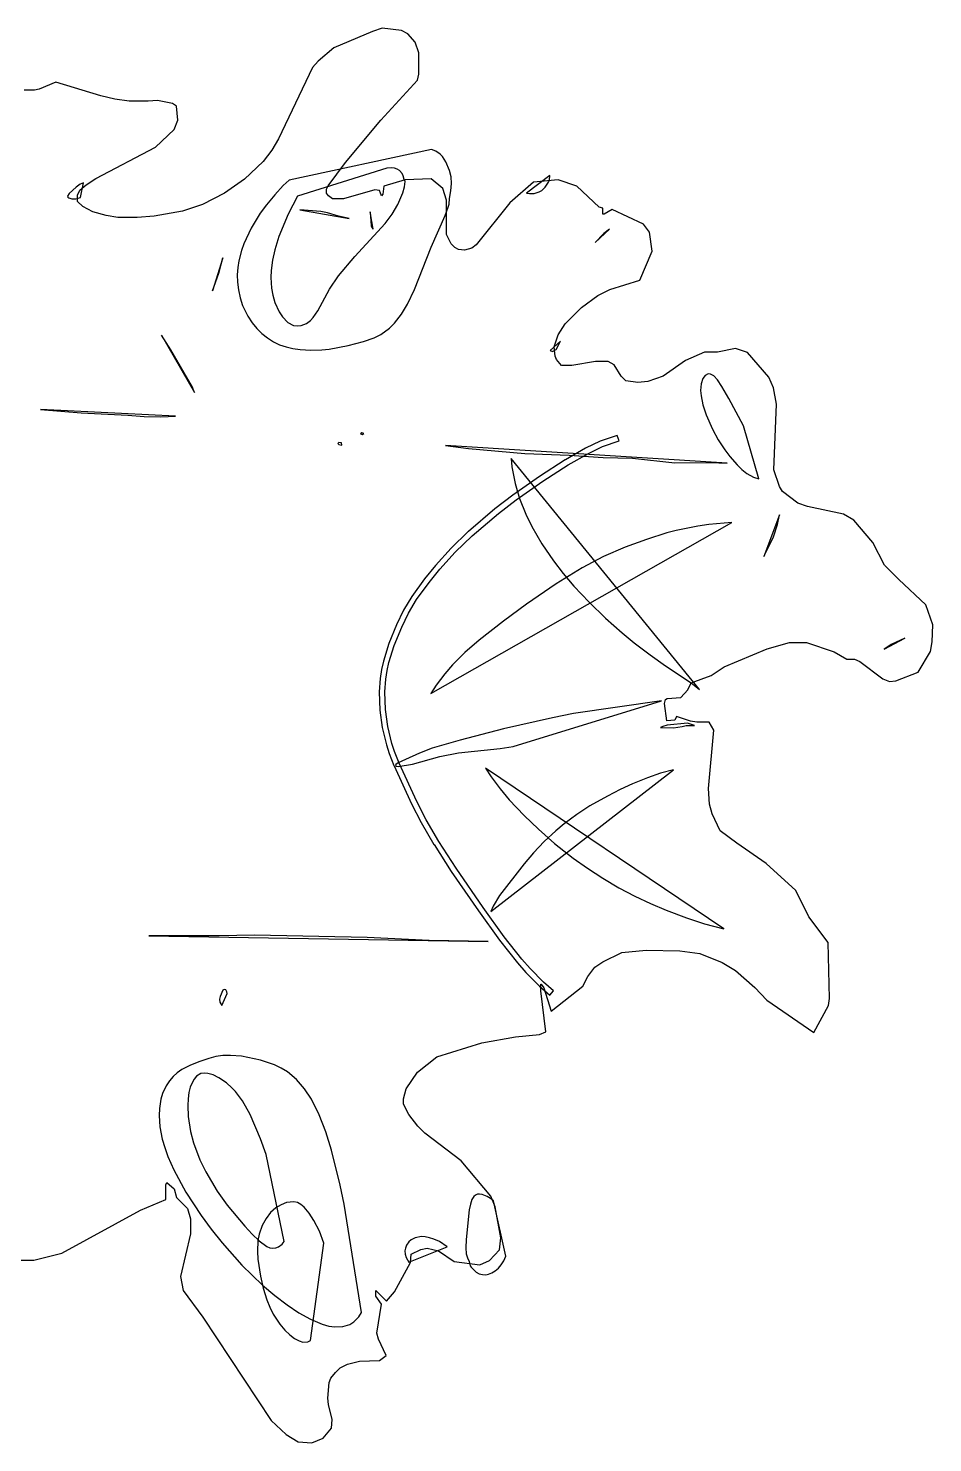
# Model space of a CAD drawing. Extents: x -3578 to -796, y 323 to 3080.
# Drawn here: x -2354 to -796, y 323 to 2759 of the extents above; entities that cross this region are included whole.
import ezdxf

# ---------------------------------------------------------------- set-up
doc = ezdxf.new("R2010")
doc.units = 0

msp = doc.modelspace()

# ---------------------------------------------------------------- linework, layer by layer
at = {"layer": '1', "color": 7}
msp.add_lwpolyline([(-2382.4, 637.6), (-2344, 637.6), (-2296, 649.6), (-2160.4, 723.5), (-2116.8, 742.2), (-2116.8, 767.2), (-2114.8, 771.2), (-2102.5, 760.4), (-2098.2, 745.4), (-2079.5, 726.7), (-2074.4, 708.8), (-2074.4, 683), (-2091.6, 609.7), (-2087.2, 585.6), (-2052.8, 539.2), (-1935.2, 361.6), (-1909.6, 337.6), (-1888.8, 324.8), (-1865.6, 323.2), (-1845.6, 331.2), (-1831.2, 348), (-1830.4, 363.2), (-1836.8, 388.8), (-1837.9, 399.8), (-1835.4, 427), (-1832.5, 434.4), (-1824.8, 444), (-1816.8, 452), (-1804.2, 458.3), (-1783.5, 463.8), (-1748.8, 464.8), (-1737.6, 473.6), (-1750.4, 501.6), (-1753.5, 511.9), (-1745.1, 562), (-1755.2, 575.5), (-1755.2, 585.6), (-1736.8, 567.2), (-1723.2, 583.2), (-1695.2, 633.6), (-1694.4, 648), (-1677.6, 656), (-1666.5, 658.2), (-1647.4, 653.4), (-1620, 635.2), (-1576, 629.6), (-1559.2, 636.8), (-1542.4, 655.2), (-1540, 676), (-1549.6, 729.6), (-1556.8, 748), (-1608.4, 808.9), (-1670.5, 856.1), (-1682.9, 868.5), (-1698.2, 888.3), (-1707.2, 906.4), (-1707.2, 915.2), (-1702.9, 932.5), (-1683.5, 961.5), (-1650.3, 987.9), (-1572.3, 1012), (-1514.4, 1022.4), (-1473, 1026.5), (-1462.4, 1030.9), (-1471.2, 1101.6), (-1471.2, 1112.8), (-1470.4, 1112.8), (-1465.6, 1106.4), (-1453, 1066.7), (-1398.4, 1109.7), (-1390.2, 1125.9), (-1377.7, 1142.1), (-1364, 1151.2), (-1331.5, 1167.5), (-1289.6, 1171.3), (-1231.8, 1170.3), (-1196.9, 1165.6), (-1158.9, 1150.1), (-1135.8, 1136.2), (-1102.4, 1107.2), (-1081.8, 1085.4), (-1000.5, 1029.7), (-975.2, 1076), (-973.6, 1088), (-976.2, 1184.8), (-1009.2, 1228.8), (-1031.9, 1274.2), (-1082.6, 1321), (-1133.6, 1356), (-1162.1, 1376.9), (-1175.9, 1406.3), (-1180.4, 1422.8), (-1182.2, 1450), (-1173.1, 1550.6), (-1180.9, 1564), (-1202.4, 1564), (-1213, 1565.9), (-1237, 1573.9), (-1240.1, 1567.7), (-1254.2, 1566.3), (-1257.9, 1596.2), (-1256, 1603.2), (-1253.6, 1604.8), (-1229.6, 1606.4), (-1217.6, 1620), (-1212.1, 1631.9), (-1177.6, 1644.8), (-1155.2, 1659.2), (-1081.4, 1690.3), (-1042.7, 1701.6), (-1013.4, 1701.6), (-965.7, 1685.3), (-943.8, 1672.8), (-930.9, 1672.8), (-921.6, 1668.8), (-881.8, 1639), (-870.4, 1634.4), (-859.8, 1635.3), (-821.3, 1650.1), (-800, 1685.6), (-796.8, 1702.4), (-796, 1732), (-808, 1766.4), (-854.4, 1809.6), (-879.1, 1834.3), (-899.2, 1873.6), (-932, 1912), (-949.6, 1922.4), (-1011.8, 1935.7), (-1028.5, 1941.2), (-1054.9, 1961.6), (-1059.8, 1969.8), (-1069.5, 1999), (-1064.8, 2112), (-1070.4, 2140), (-1078.4, 2158.4), (-1115.2, 2200.8), (-1135.9, 2207.7), (-1166.4, 2201.6), (-1189, 2201.6), (-1221.6, 2187.2), (-1260.5, 2160.3), (-1286.5, 2150.9), (-1303.8, 2149.1), (-1324.7, 2151.9), (-1332.8, 2160), (-1344.5, 2179.5), (-1355.2, 2185.6), (-1376.8, 2185.6), (-1417.6, 2178.4), (-1435.4, 2178.4), (-1443.7, 2188.8), (-1446, 2194.7), (-1448, 2210.4), (-1441, 2231.5), (-1429.2, 2250), (-1400.8, 2278.4), (-1372.6, 2298.9), (-1352.3, 2309.1), (-1300.2, 2325.3), (-1279.2, 2375.2), (-1284, 2408), (-1294.4, 2421.6), (-1348, 2447.2), (-1361.6, 2439.2), (-1364, 2439.2), (-1364, 2449.6), (-1370.4, 2451.2), (-1408.8, 2487.2), (-1440.8, 2498.4), (-1483.7, 2494), (-1524.3, 2458.8), (-1582.3, 2386.3), (-1589.7, 2380.4), (-1602.3, 2377.2), (-1612.8, 2378.4), (-1619.2, 2381.6), (-1625.6, 2388), (-1633.6, 2404), (-1633.6, 2463.4), (-1640, 2483.2), (-1660, 2500), (-1704.8, 2498.4), (-1741.6, 2487.2), (-1743.2, 2473.6), (-1745.3, 2470.4), (-1748.8, 2480), (-1757.1, 2480.7), (-1811, 2465.6), (-1829.9, 2465.6), (-1836.6, 2470.6), (-1840, 2475.2), (-1840, 2482.4), (-1837.2, 2488), (-1807.2, 2528), (-1746.6, 2601), (-1683.5, 2669.8), (-1680.8, 2680), (-1680.8, 2716.8), (-1687.2, 2735.2), (-1700, 2749.6), (-1711.2, 2755.2), (-1744, 2759.2), (-1760.8, 2753.6), (-1827.2, 2725.6), (-1854.4, 2702.4), (-1864, 2691.6), (-1922.9, 2568.6), (-1934.4, 2549.3), (-1949.3, 2529.5), (-1981.2, 2499.1), (-2015.6, 2475), (-2053.6, 2456), (-2088, 2444.5), (-2136.9, 2435.4), (-2166.4, 2433.6), (-2199.2, 2433.6), (-2219.8, 2437), (-2242.4, 2443.2), (-2260, 2452), (-2268.8, 2460.8), (-2268.8, 2472), (-2264.7, 2480.2), (-2253.8, 2489.8), (-2237.4, 2500.6), (-2134.4, 2554.4), (-2102.4, 2584.8), (-2096, 2600.8), (-2098.4, 2624.8), (-2105.6, 2629.6), (-2130.9, 2635), (-2147.2, 2633.6), (-2180, 2633.6), (-2204.7, 2637.4), (-2228.6, 2642.7), (-2306.2, 2666.6), (-2334.8, 2654.5), (-2343.2, 2652.8), (-2360.7, 2652.8)], dxfattribs=at)
at = {"layer": '51', "color": 7}
for points in [[(-1993.8, 2334.8), (-1993.5, 2321.9), (-1991.9, 2308.7), (-1988.8, 2295.1), (-1984.5, 2281.9), (-1975.6, 2263.3), (-1968.2, 2252.1), (-1960.1, 2242.1), (-1951.2, 2233.5), (-1941.8, 2225.9), (-1931.6, 2219.4), (-1921, 2214.2), (-1909.7, 2210.3), (-1897.9, 2207.5), (-1885.7, 2205.8), (-1867.2, 2204.6), (-1848.3, 2205.3), (-1835.5, 2206.7), (-1802.8, 2212.6), (-1776.6, 2219.5), (-1757.9, 2226.3), (-1746.6, 2231.9), (-1731.6, 2242.8), (-1722.8, 2251.5), (-1711, 2266.8), (-1700.7, 2284.1), (-1688.8, 2309.3), (-1659.9, 2382.2), (-1635.9, 2436.9), (-1630.4, 2451), (-1628.8, 2456.1), (-1628.1, 2466.3), (-1625.8, 2479.5), (-1624.7, 2491.8), (-1625.6, 2503.2), (-1628.2, 2514.5), (-1634.4, 2529.2), (-1640.1, 2538.2), (-1644.3, 2542.6), (-1651.6, 2547.4), (-1659.5, 2550.5), (-1904.4, 2497.8), (-1914.5, 2488.2), (-1928.9, 2472.6), (-1943.6, 2455), (-1954.1, 2440.8), (-1969.9, 2415.1), (-1982.6, 2388.1), (-1986.5, 2376.5), (-1991, 2358.8), (-1992.9, 2347.1)], [(-1749.5, 1616.4), (-1748.5, 1585.1), (-1744.2, 1555), (-1737, 1525), (-1732.2, 1510.3), (-1723.9, 1489.3), (-1723.8, 1489.2), (-1693.5, 1423.5), (-1693.5, 1423.4), (-1693.5, 1423.3), (-1677.2, 1391.4), (-1655, 1353.7), (-1654.9, 1353.6), (-1625.1, 1307.2), (-1625.1, 1307.2), (-1578.5, 1239.5), (-1578.5, 1239.4), (-1542, 1188.8), (-1542, 1188.7), (-1541.9, 1188.6), (-1511.3, 1149.6), (-1496.8, 1133.1), (-1496.7, 1133), (-1473, 1109.3), (-1455.5, 1094.1), (-1448.9, 1101.7), (-1466.2, 1116.6), (-1489.5, 1140), (-1503.6, 1156), (-1534, 1194.7), (-1570.3, 1245.2), (-1616.8, 1312.8), (-1646.5, 1358.9), (-1668.4, 1396.2), (-1684.5, 1427.8), (-1714.7, 1493.3), (-1722.8, 1513.7), (-1727.3, 1527.7), (-1734.4, 1556.9), (-1738.6, 1586), (-1739.5, 1616.2), (-1737.8, 1638.4), (-1735.7, 1652.9), (-1732.5, 1666.9), (-1723.5, 1696), (-1710.6, 1727.8), (-1698.7, 1752), (-1684.8, 1775.2), (-1663.4, 1804.9), (-1645, 1827.6), (-1618.2, 1857.1), (-1589.2, 1885.3), (-1543.8, 1923.8), (-1513.4, 1947.1), (-1467.7, 1979.2), (-1423.6, 2007.3), (-1389.1, 2027), (-1365, 2038.7), (-1336.2, 2048.5), (-1339.4, 2058), (-1368.8, 2047.9), (-1393.8, 2035.9), (-1428.7, 2016), (-1428.8, 2015.9), (-1428.9, 2015.8), (-1473.3, 1987.5), (-1519.2, 1955.2), (-1519.3, 1955.2), (-1550.1, 1931.6), (-1595.8, 1892.8), (-1595.9, 1892.7), (-1625.3, 1864.1), (-1625.4, 1864), (-1625.5, 1863.9), (-1652.6, 1834.1), (-1671.3, 1811), (-1693.2, 1780.7), (-1707.4, 1756.8), (-1719.7, 1731.9), (-1733, 1699.4), (-1742.2, 1669.5), (-1745.5, 1654.7), (-1747.8, 1639.5)], [(-1522.2, 2018.5), (-1520.9, 2003.8), (-1515.2, 1975.2), (-1507.7, 1949.4), (-1497, 1922.5), (-1486.7, 1900.9), (-1469.5, 1871.4), (-1449.3, 1841.9), (-1432.2, 1820), (-1413.9, 1798.5), (-1387.7, 1770.8), (-1359.3, 1743.3), (-1331, 1717.9), (-1310.1, 1700.8), (-1282.7, 1679.9), (-1256.3, 1661.4), (-1212.1, 1631.9), (-1197.6, 1620.3)], [(-1660.6, 1613.7), (-1141.8, 1908.3), (-1181.6, 1904.6), (-1200.5, 1902), (-1237.8, 1894.4), (-1254.2, 1890.2), (-1288.8, 1878.8), (-1325.5, 1865.3), (-1362.8, 1849.2), (-1399.8, 1830.2), (-1444.6, 1802.5), (-1495.9, 1767.2), (-1535.3, 1738.3), (-1577.3, 1705.5), (-1601.8, 1684.1), (-1622.9, 1663.1), (-1636.3, 1647.5), (-1651.2, 1627.7)], [(-1566, 1485.2), (-1556.5, 1470), (-1540.9, 1449.1), (-1525.2, 1430.3), (-1499.9, 1403.7), (-1475, 1379.8), (-1447.2, 1355), (-1415.3, 1330.1), (-1390.4, 1312.5), (-1364.3, 1295.5), (-1336.6, 1279.1), (-1308.9, 1264.4), (-1281.9, 1251.6), (-1255.1, 1240.2), (-1220.3, 1227.1), (-1188.8, 1216.9), (-1155.7, 1208)], [(-1557.3, 1238.1), (-1242.2, 1482), (-1264.6, 1476.2), (-1287.4, 1468.3), (-1313.2, 1457.9), (-1334.2, 1448.1), (-1356.2, 1436.8), (-1386.5, 1419.9), (-1409, 1405.4), (-1430.8, 1389), (-1444.9, 1377.1), (-1465.1, 1358.5), (-1483.3, 1339.1), (-1499.6, 1320.3), (-1541.9, 1265.8), (-1553.1, 1247.3)], [(-2128.5, 886.6), (-2127, 867), (-2123.1, 846.2), (-2118.7, 831.5), (-2113.3, 816.3), (-2103.3, 793.4), (-2082.3, 754.5), (-2056, 714.3), (-2038.6, 690.8), (-2019.8, 667.5), (-1985.7, 629.1), (-1950.4, 594.6), (-1928.9, 576.6), (-1908.1, 560.9), (-1887.6, 547.1), (-1867.4, 535.7), (-1847.8, 527.4), (-1836.3, 524.1), (-1825.6, 522.5), (-1811.8, 523.2), (-1799.7, 526.9), (-1792.8, 531.1), (-1784.3, 540), (-1779.7, 547.6), (-1809.8, 733.9), (-1816.4, 766.8), (-1831.7, 827.1), (-1841.2, 858.4), (-1852.5, 888), (-1865.9, 914.9), (-1877.8, 932.9), (-1891.6, 948.7), (-1907, 961.7), (-1918, 968.4), (-1929.5, 974), (-1953.7, 982), (-1986.2, 988.7), (-2005.5, 990.2), (-2018.4, 989.9), (-2030.9, 988.1), (-2042.9, 985), (-2059.8, 979.3), (-2075.2, 973), (-2089.1, 965.8), (-2097.1, 960.2), (-2104.3, 953.7), (-2110.6, 946.3), (-2116, 938), (-2122.3, 924.6), (-2125.3, 914.7), (-2128, 898.6)]]:
    msp.add_lwpolyline(points, close=True, dxfattribs=at)
at = {"layer": '52', "color": 7}
for points in [[(-1935.9, 2330.1), (-1934.8, 2311.5), (-1932.6, 2299.3), (-1929.2, 2287.1), (-1921.7, 2270.8), (-1915.9, 2262), (-1906.6, 2252.6), (-1896.9, 2247.6), (-1890.5, 2246.7), (-1884, 2247.2), (-1874.3, 2251), (-1867.9, 2255.9), (-1862.9, 2261.3), (-1855.3, 2272.8), (-1834.7, 2309.9), (-1819.7, 2332.7), (-1791.3, 2366.4), (-1739.3, 2422.9), (-1727, 2439.2), (-1717, 2455.8), (-1708.5, 2475.7), (-1705.6, 2486.3), (-1704.7, 2495.5), (-1706.6, 2498.9), (-1707.9, 2505.2), (-1709.9, 2509.3), (-1714.4, 2514.5), (-1718.2, 2516.8), (-1722.7, 2518.1), (-1727.8, 2518.7), (-1736, 2518.2), (-1889.8, 2470.1), (-1906.2, 2439.3), (-1921.9, 2400.6), (-1928.8, 2377.9), (-1932.9, 2360), (-1935.4, 2342.2)], [(-1764.8, 2442.9), (-1763, 2419), (-1762.2, 2416), (-1759.8, 2413.5)], [(-1377.1, 2390.4), (-1352.5, 2413.5), (-1362.3, 2405.6)], [(-2036.7, 2307), (-2025.8, 2337.7), (-2018.4, 2363.8)], [(-2124.3, 2230.5), (-2067.6, 2131.9), (-2071.5, 2142.1), (-2074.7, 2147.9), (-2108.4, 2205.7)], [(-1195.9, 2135.6), (-1195, 2126.3), (-1191.8, 2110.6), (-1186.2, 2093.2), (-1175.4, 2068.6), (-1165.4, 2050.6), (-1154, 2033.3), (-1145.5, 2021.9), (-1132.9, 2007.2), (-1124.6, 1999.3), (-1115.9, 1992.7), (-1104.6, 1986.4), (-1095.7, 1983), (-1121.8, 2074.3), (-1147.2, 2121.8), (-1159, 2142.4), (-1166.7, 2153.9), (-1173, 2160.5), (-1178.8, 2163.5), (-1182.5, 2163.8), (-1187.7, 2161.2), (-1192.1, 2155.9), (-1195, 2147.1)], [(-2332.4, 2102.7), (-2262.8, 2096.7), (-2182.4, 2093), (-2154.1, 2090.5), (-2125.2, 2089.9), (-2099.9, 2090.9)], [(-1820.3, 2043.9), (-1818.6, 2042.2), (-1813.7, 2041.1), (-1814.3, 2045), (-1819.1, 2046)], [(-1635.3, 2040.7), (-1595.3, 2035.6), (-1498.4, 2026.9), (-1422.2, 2024.2), (-1363.4, 2019.8), (-1313, 2018.6), (-1240.1, 2011), (-1179.4, 2011.2), (-1150.2, 2010.2)], [(-1087.1, 1849.7), (-1078.1, 1866.6), (-1070.4, 1883.2), (-1063.4, 1904.6), (-1059.9, 1921)], [(-1264.7, 1554.8), (-1242.6, 1554.6), (-1227.3, 1556.8), (-1220.5, 1558.6), (-1206.1, 1558.4), (-1218.2, 1562.2), (-1253.4, 1558.9), (-1260.9, 1556.8)], [(-2146, 1196.1), (-1561.9, 1186.6), (-1663.4, 1188.4), (-1770.2, 1193.1), (-1964.3, 1197.3), (-2024.7, 1196.1), (-2130.3, 1196.4)], [(-2079.1, 903.8), (-2078.3, 884.9), (-2074.5, 859.3), (-2069.2, 839.5), (-2058.3, 810.2), (-2048.2, 789.5), (-2028.4, 756.4), (-2011.3, 732.4), (-1980.9, 696.1), (-1968.2, 682.3), (-1956.2, 670.9), (-1943, 661.2), (-1937.7, 659.1), (-1932.5, 658.5), (-1927.5, 659), (-1922.8, 660.7), (-1916.5, 665.3), (-1912.9, 669.8), (-1943.8, 819.5), (-1953.5, 846.8), (-1971.5, 888.6), (-1984.7, 912.1), (-1996.6, 927.9), (-2002.9, 934.6), (-2012.4, 942.9), (-2025.4, 951.7), (-2035.2, 956.6), (-2044.7, 959.3), (-2050.7, 959.8), (-2056.3, 958.8), (-2063.8, 954.3), (-2068.1, 949.4), (-2071.7, 943.2), (-2074.7, 935.4), (-2077, 926.2), (-2078.5, 915.5)], [(-1959.2, 652.8), (-1958.5, 639.2), (-1953.9, 610.3), (-1949, 589.2), (-1942.8, 569.1), (-1937.8, 556.5), (-1931.9, 544.5), (-1920.3, 527.1), (-1912.1, 517.3), (-1903.5, 509.1), (-1895.1, 502.8), (-1887.2, 498.5), (-1880.9, 496.3), (-1872.3, 496.7), (-1867.6, 499.3), (-1844.4, 667), (-1852.4, 687.8), (-1862, 706.1), (-1870, 718.5), (-1878.4, 728.7), (-1884.2, 733.7), (-1890.2, 736.9), (-1896.2, 738.1), (-1908.7, 736.7), (-1918.4, 733.1), (-1927.6, 727.5), (-1936.3, 719.9), (-1944.2, 709.4), (-1950.9, 697.2), (-1956, 682.6), (-1958.1, 671.4)]]:
    msp.add_lwpolyline(points, close=True, dxfattribs=at)
at = {"layer": '53', "color": 7}
for points in [[(-2286.1, 2470.1), (-2285.7, 2468.6), (-2283.9, 2467), (-2278.8, 2465.3), (-2271.8, 2465.5), (-2263.7, 2467.9), (-2258.4, 2493.3), (-2264.4, 2490.6), (-2271.1, 2485.7), (-2283.1, 2474.6)], [(-1495.7, 2475.1), (-1490.3, 2474.4), (-1482.6, 2474.9), (-1473.7, 2477.4), (-1469.4, 2479.9), (-1463.2, 2485.7), (-1457.7, 2494), (-1456.1, 2497.4), (-1455.4, 2505.9)], [(-1886.1, 2446.3), (-1800.9, 2431.5), (-1819.3, 2435.4), (-1838.1, 2441.4), (-1850.1, 2443.9)], [(-1455, 2204), (-1450.6, 2202.4), (-1444.3, 2206), (-1437.1, 2220.2)], [(-879.7, 1689.9), (-844, 1708.7), (-867.3, 1697.7)], [(-1721, 1489.8), (-1719.5, 1488.2), (-1716.7, 1488), (-1692, 1491.8), (-1645.1, 1505), (-1613, 1511.4), (-1541.1, 1518.8), (-1518.6, 1522.2), (-1263.1, 1601), (-1414.7, 1579.1), (-1451, 1571.8), (-1535, 1552.5), (-1610, 1532.9), (-1658.3, 1519.1), (-1680.1, 1510.8), (-1704.3, 1500.1), (-1716.6, 1494.3), (-1720.4, 1491.5)], [(-1600.4, 658.6), (-1599.4, 648.3), (-1597.4, 641.7), (-1594.5, 635.5), (-1592.8, 628.1), (-1591.2, 625.6), (-1582.4, 616.9), (-1577, 614.2), (-1571.4, 612.7), (-1565.7, 612.5), (-1560.8, 613.4), (-1555.2, 615.6), (-1549.6, 619.1), (-1544.1, 623.8), (-1539.1, 629.6), (-1534.7, 636.6), (-1531.4, 644.5), (-1552.7, 739.7), (-1557.6, 743.9), (-1563.5, 747.3), (-1572.2, 750.5), (-1576.4, 751.2), (-1580.1, 751), (-1583.3, 749.8), (-1586.1, 747.4), (-1589.9, 741.8), (-1592.3, 733.9), (-1594.1, 724), (-1599.6, 673.4)], [(-1705.1, 653.7), (-1704.8, 648.1), (-1702.9, 642.4), (-1698, 634.1), (-1632, 660.5), (-1645.4, 669.8), (-1655.1, 674), (-1662.6, 676.3), (-1669.9, 677.9), (-1676.5, 678.4), (-1687.1, 676.1), (-1694.4, 672.5), (-1698.4, 669.2), (-1702.4, 663.3), (-1704.1, 658.5)]]:
    msp.add_lwpolyline(points, close=True, dxfattribs=at)
at = {"layer": '54', "color": 7}
for points in [[(-1781.3, 2060.6), (-1778.9, 2059.5), (-1775.9, 2061.2), (-1779.2, 2062.5)], [(-2024.5, 1087), (-2023.7, 1082.2), (-2020.5, 1076.3), (-2011, 1096.6), (-2011.6, 1099.6), (-2013.6, 1102.9), (-2016.5, 1104), (-2018.4, 1102.8), (-2023.2, 1091.7)]]:
    msp.add_lwpolyline(points, close=True, dxfattribs=at)

doc.saveas('drawing.dxf')
